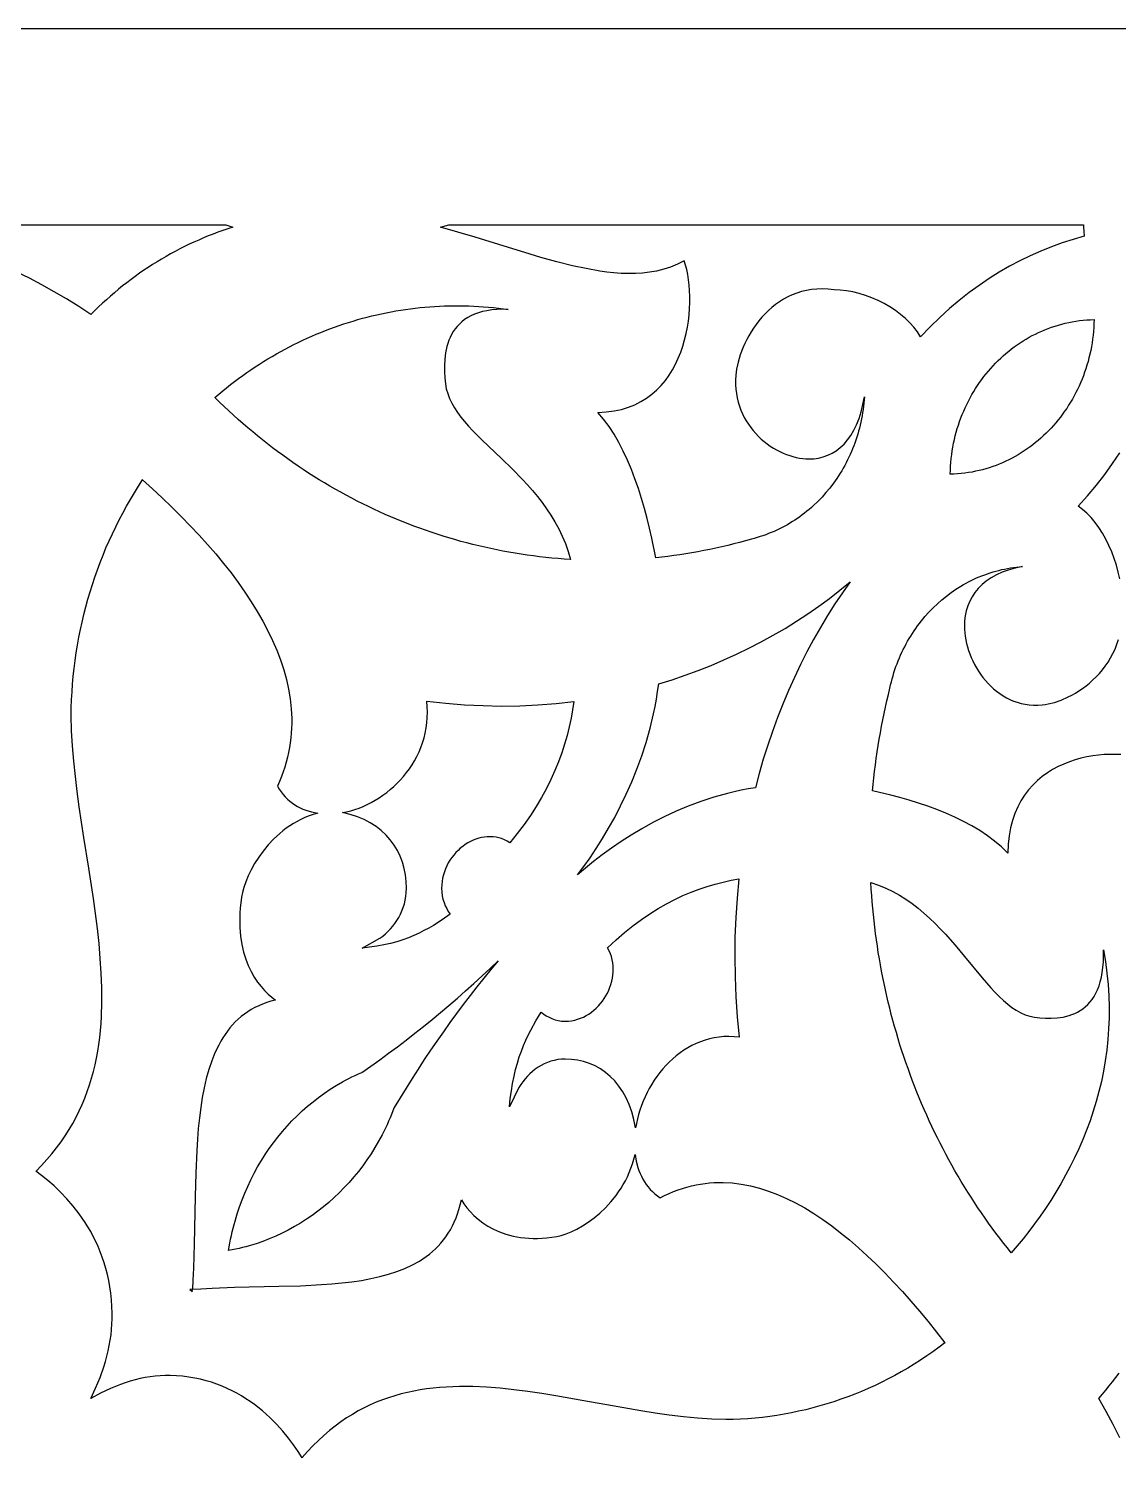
# Model space of a CAD drawing. Extents: x 2655 to 3655, y -2457 to -457.
# Drawn here: x 2861.3 to 3139, y -822.7 to -456.5 of the extents above; entities that cross this region are included whole.
import ezdxf

# ---------------------------------------------------------------- set-up
doc = ezdxf.new("R2010")
doc.units = 0
doc.layers.add('LAYER_1', color=18, linetype='CONTINUOUS')

msp = doc.modelspace()

# ---------------------------------------------------------------- linework, layer by layer
at = {"layer": 'LAYER_1'}
for points in [[(2654.71, -2456.51), (3654.71, -2456.51), (3654.71, -456.51), (2654.71, -456.51)], [(3130.12, -507.09), (3130.19, -508.23), (3130.3, -509.36), (3127.48, -510.19), (3124.7, -511.1), (3121.95, -512.1), (3119.24, -513.19), (3116.55, -514.38), (3113.9, -515.67), (3111.27, -517.06), (3108.67, -518.57), (3106.09, -520.18), (3103.53, -521.92), (3101, -523.77), (3098.48, -525.75), (3095.98, -527.86), (3093.5, -530.1), (3091.04, -532.48), (3088.59, -535), (3088.59, -535), (3087.83, -533.78), (3086.93, -532.6), (3085.91, -531.46), (3084.77, -530.36), (3083.53, -529.32), (3082.2, -528.34), (3080.79, -527.42), (3079.32, -526.57), (3077.79, -525.8), (3076.22, -525.11), (3074.62, -524.52), (3073, -524.01), (3071.38, -523.61), (3069.76, -523.32), (3068.15, -523.14), (3066.58, -523.07), (3066.58, -523.07), (3065.08, -522.91), (3063.62, -522.84), (3062.21, -522.88), (3060.85, -523.01), (3059.54, -523.22), (3058.27, -523.52), (3057.05, -523.9), (3055.88, -524.36), (3054.75, -524.88), (3053.67, -525.46), (3052.64, -526.11), (3051.65, -526.81), (3050.71, -527.56), (3049.82, -528.36), (3048.97, -529.19), (3048.17, -530.06), (3047.42, -530.96), (3046.71, -531.89), (3046.04, -532.83), (3045.42, -533.8), (3044.85, -534.77), (3044.33, -535.75), (3043.85, -536.73), (3043.41, -537.71), (3042.67, -539.64), (3042.12, -541.5), (3041.74, -543.24), (3041.62, -544.06), (3041.55, -544.84), (3041.55, -544.84), (3041.48, -546.05), (3041.48, -547.24), (3041.54, -548.39), (3041.68, -549.52), (3041.87, -550.61), (3042.13, -551.67), (3042.44, -552.7), (3042.8, -553.7), (3043.22, -554.66), (3043.68, -555.59), (3044.19, -556.48), (3044.74, -557.34), (3045.33, -558.17), (3045.96, -558.95), (3046.62, -559.7), (3047.31, -560.42), (3048.02, -561.09), (3048.77, -561.73), (3049.53, -562.32), (3050.32, -562.88), (3051.12, -563.39), (3051.93, -563.86), (3052.76, -564.29), (3053.59, -564.68), (3054.42, -565.03), (3055.26, -565.33), (3056.1, -565.58), (3056.94, -565.79), (3057.76, -565.96), (3058.58, -566.08), (3059.39, -566.15), (3060.18, -566.17), (3061.42, -566.12), (3062.64, -565.94), (3063.82, -565.65), (3064.97, -565.24), (3066.08, -564.71), (3067.14, -564.06), (3068.15, -563.28), (3069.11, -562.37), (3070.01, -561.33), (3070.85, -560.16), (3071.62, -558.86), (3072.31, -557.43), (3072.94, -555.86), (3073.48, -554.14), (3073.93, -552.29), (3074.3, -550.3), (3074.24, -551.12), (3074.16, -551.94), (3074.07, -552.75), (3073.97, -553.56), (3073.85, -554.37), (3073.72, -555.17), (3073.57, -555.96), (3073.4, -556.75), (3073.22, -557.54), (3073.03, -558.31), (3072.82, -559.09), (3072.6, -559.85), (3072.37, -560.61), (3072.12, -561.36), (3071.86, -562.11), (3071.59, -562.85), (3071.3, -563.58), (3071, -564.3), (3070.68, -565.02), (3070.35, -565.73), (3070.02, -566.43), (3069.66, -567.13), (3069.3, -567.81), (3068.92, -568.49), (3068.53, -569.16), (3068.13, -569.82), (3067.3, -571.11), (3066.41, -572.36), (3065.49, -573.58), (3064.51, -574.76), (3063.5, -575.89), (3062.45, -576.98), (3061.35, -578.03), (3060.79, -578.54), (3060.22, -579.03), (3059.63, -579.51), (3059.04, -579.99), (3058.44, -580.44), (3057.83, -580.89), (3057.22, -581.32), (3056.59, -581.75), (3055.95, -582.15), (3055.31, -582.55), (3054.66, -582.93), (3054, -583.3), (3053.33, -583.65), (3052.65, -583.99), (3051.97, -584.32), (3051.28, -584.63), (3050.58, -584.93), (3049.87, -585.21), (3049.16, -585.48), (3048.44, -585.74), (3047.71, -585.97), (3046.98, -586.2), (3046.24, -586.41), (3045.49, -586.6), (3044, -587.02), (3042.49, -587.43), (3040.99, -587.83), (3039.48, -588.2), (3037.97, -588.56), (3036.45, -588.9), (3034.93, -589.22), (3033.41, -589.53), (3031.89, -589.82), (3030.36, -590.09), (3028.83, -590.34), (3027.29, -590.58), (3025.76, -590.8), (3024.22, -591), (3022.68, -591.18), (3021.14, -591.34), (3020.13, -586.38), (3019.55, -583.85), (3018.93, -581.31), (3018.24, -578.76), (3017.5, -576.23), (3016.7, -573.72), (3015.84, -571.25), (3014.91, -568.83), (3013.92, -566.47), (3012.86, -564.18), (3011.72, -561.98), (3010.51, -559.88), (3009.22, -557.9), (3007.85, -556.03), (3006.4, -554.31), (3006.4, -554.31), (3008.51, -554.2), (3010.51, -553.94), (3012.39, -553.54), (3014.16, -553.01), (3015.81, -552.34), (3017.36, -551.56), (3018.81, -550.67), (3020.15, -549.68), (3021.39, -548.58), (3022.53, -547.41), (3023.58, -546.15), (3024.54, -544.82), (3025.4, -543.43), (3026.18, -541.99), (3026.88, -540.5), (3027.5, -538.97), (3028.03, -537.41), (3028.49, -535.82), (3028.88, -534.22), (3029.19, -532.61), (3029.44, -531.01), (3029.62, -529.41), (3029.74, -527.83), (3029.79, -526.28), (3029.79, -524.76), (3029.74, -523.27), (3029.63, -521.84), (3029.48, -520.47), (3029.27, -519.16), (3029.02, -517.92), (3028.73, -516.76), (3028.4, -515.7), (3026.67, -516.55), (3024.92, -517.26), (3023.15, -517.83), (3021.36, -518.28), (3019.56, -518.6), (3017.74, -518.81), (3015.93, -518.92), (3014.11, -518.94), (3012.29, -518.88), (3010.48, -518.74), (3008.68, -518.54), (3006.89, -518.29), (3003.36, -517.66), (2999.94, -516.93), (2999.94, -516.93), (2995.92, -515.93), (2991.86, -514.8), (2987.77, -513.57), (2983.61, -512.27), (2975.1, -509.62), (2970.72, -508.32), (2966.24, -507.09), (2968.37, -506.51), (3130.16, -506.51)], [(2972.26, -527.13), (2973.51, -527.16), (2974.77, -527.21), (2976.02, -527.28), (2977.27, -527.37), (2978.53, -527.47), (2979.78, -527.59), (2981.03, -527.73), (2982.29, -527.88), (2983.54, -528.05), (2982.01, -528.03), (2980.62, -528.08), (2979.33, -528.2), (2978.11, -528.38), (2976.98, -528.62), (2975.92, -528.92), (2974.94, -529.28), (2974.04, -529.68), (2973.2, -530.14), (2972.43, -530.64), (2971.73, -531.18), (2971.08, -531.77), (2970.5, -532.39), (2969.98, -533.04), (2969.51, -533.72), (2969.1, -534.43), (2968.73, -535.17), (2968.42, -535.92), (2968.14, -536.7), (2967.91, -537.49), (2967.57, -539.1), (2967.36, -540.73), (2967.28, -542.36), (2967.29, -543.96), (2967.38, -545.52), (2967.53, -546.99), (2967.53, -546.99), (2967.76, -548.27), (2968.11, -549.52), (2968.58, -550.75), (2969.16, -551.95), (2969.84, -553.14), (2970.61, -554.32), (2971.47, -555.49), (2972.41, -556.65), (2973.43, -557.81), (2974.5, -558.97), (2976.82, -561.31), (2981.9, -566.15), (2984.55, -568.71), (2987.18, -571.4), (2988.48, -572.8), (2989.75, -574.24), (2990.98, -575.73), (2992.18, -577.27), (2993.33, -578.86), (2994.42, -580.51), (2995.45, -582.22), (2996.41, -584), (2997.3, -585.84), (2998.09, -587.75), (2998.8, -589.73), (2999.41, -591.8), (2997.83, -591.69), (2996.25, -591.57), (2994.67, -591.43), (2993.1, -591.27), (2991.53, -591.1), (2989.96, -590.9), (2988.4, -590.69), (2986.84, -590.46), (2985.28, -590.21), (2983.73, -589.94), (2982.18, -589.65), (2980.64, -589.35), (2979.1, -589.03), (2977.56, -588.69), (2976.03, -588.34), (2974.5, -587.96), (2972.98, -587.57), (2971.46, -587.17), (2969.94, -586.74), (2968.43, -586.3), (2966.93, -585.84), (2965.43, -585.36), (2963.94, -584.86), (2962.45, -584.35), (2960.97, -583.82), (2959.49, -583.28), (2958.02, -582.72), (2956.55, -582.14), (2955.09, -581.54), (2953.64, -580.93), (2952.19, -580.3), (2950.75, -579.65), (2949.32, -578.99), (2947.89, -578.31), (2946.47, -577.61), (2945.05, -576.9), (2943.65, -576.17), (2942.25, -575.42), (2940.86, -574.66), (2939.47, -573.88), (2938.09, -573.09), (2936.72, -572.28), (2935.36, -571.45), (2934.01, -570.61), (2932.66, -569.75), (2931.32, -568.88), (2929.99, -567.99), (2928.67, -567.09), (2927.36, -566.17), (2926.06, -565.23), (2924.76, -564.28), (2923.48, -563.31), (2922.2, -562.33), (2920.93, -561.33), (2919.67, -560.31), (2918.42, -559.29), (2917.18, -558.24), (2915.95, -557.18), (2914.73, -556.11), (2913.52, -555.02), (2912.32, -553.91), (2911.13, -552.79), (2909.95, -551.66), (2908.78, -550.51), (2909.77, -549.66), (2910.77, -548.83), (2911.78, -548.02), (2912.79, -547.22), (2913.81, -546.43), (2914.84, -545.66), (2915.88, -544.9), (2916.93, -544.16), (2917.98, -543.43), (2919.04, -542.72), (2920.11, -542.03), (2921.19, -541.35), (2922.27, -540.68), (2923.36, -540.03), (2924.46, -539.4), (2925.56, -538.78), (2926.68, -538.17), (2927.79, -537.59), (2928.91, -537.01), (2930.04, -536.46), (2931.18, -535.92), (2932.32, -535.39), (2933.47, -534.88), (2934.62, -534.39), (2935.77, -533.91), (2936.94, -533.44), (2938.1, -533), (2939.28, -532.57), (2940.45, -532.15), (2941.64, -531.75), (2942.82, -531.37), (2944.01, -531.01), (2945.21, -530.66), (2946.41, -530.32), (2947.61, -530), (2948.82, -529.7), (2950.03, -529.42), (2951.24, -529.15), (2952.46, -528.9), (2953.68, -528.66), (2954.9, -528.44), (2956.13, -528.24), (2957.36, -528.05), (2958.59, -527.88), (2959.82, -527.73), (2961.06, -527.59), (2962.3, -527.47), (2963.54, -527.37), (2964.78, -527.29), (2966.02, -527.22), (2967.27, -527.17), (2968.51, -527.13), (2969.76, -527.11), (2971.01, -527.11)], [(3132.78, -531.66), (3132.73, -532.66), (3132.66, -533.66), (3132.56, -534.64), (3132.44, -535.63), (3132.3, -536.6), (3132.14, -537.57), (3131.96, -538.52), (3131.75, -539.47), (3131.53, -540.41), (3131.28, -541.35), (3131.02, -542.27), (3130.73, -543.18), (3130.42, -544.08), (3130.1, -544.98), (3129.76, -545.86), (3129.39, -546.73), (3129.01, -547.59), (3128.61, -548.44), (3128.2, -549.27), (3127.76, -550.1), (3127.31, -550.91), (3126.84, -551.71), (3126.35, -552.5), (3125.85, -553.27), (3125.33, -554.03), (3124.8, -554.78), (3124.25, -555.51), (3123.68, -556.23), (3123.1, -556.93), (3122.5, -557.62), (3121.89, -558.3), (3121.26, -558.95), (3120.62, -559.6), (3119.97, -560.22), (3119.3, -560.83), (3118.62, -561.43), (3117.93, -562), (3117.22, -562.56), (3116.5, -563.1), (3115.77, -563.62), (3115.02, -564.13), (3114.27, -564.62), (3113.5, -565.08), (3112.72, -565.53), (3111.93, -565.96), (3111.14, -566.37), (3110.33, -566.76), (3109.51, -567.13), (3108.68, -567.48), (3107.84, -567.81), (3106.99, -568.12), (3106.13, -568.4), (3105.26, -568.67), (3104.39, -568.91), (3103.51, -569.13), (3102.62, -569.32), (3101.72, -569.5), (3100.81, -569.65), (3099.9, -569.78), (3098.98, -569.88), (3098.06, -569.96), (3097.12, -570.02), (3096.19, -570.05), (3096.21, -569.04), (3096.27, -568.04), (3096.34, -567.04), (3096.44, -566.05), (3096.56, -565.07), (3096.7, -564.1), (3096.86, -563.13), (3097.04, -562.17), (3097.25, -561.22), (3097.47, -560.28), (3097.72, -559.35), (3097.98, -558.43), (3098.27, -557.52), (3098.57, -556.61), (3098.9, -555.72), (3099.24, -554.84), (3099.6, -553.97), (3099.99, -553.11), (3100.38, -552.26), (3100.8, -551.42), (3101.24, -550.6), (3101.69, -549.78), (3102.16, -548.98), (3102.64, -548.2), (3103.15, -547.42), (3103.67, -546.66), (3104.2, -545.92), (3104.75, -545.18), (3105.32, -544.47), (3105.9, -543.76), (3106.5, -543.07), (3107.11, -542.4), (3107.74, -541.74), (3108.38, -541.1), (3109.03, -540.47), (3109.7, -539.86), (3110.38, -539.27), (3111.07, -538.7), (3111.78, -538.14), (3112.5, -537.6), (3113.23, -537.07), (3113.98, -536.57), (3114.73, -536.08), (3115.5, -535.61), (3116.28, -535.16), (3117.06, -534.74), (3117.86, -534.33), (3118.67, -533.94), (3119.49, -533.57), (3120.32, -533.22), (3121.16, -532.89), (3122.01, -532.58), (3122.87, -532.3), (3123.73, -532.03), (3124.61, -531.79), (3125.49, -531.57), (3126.38, -531.37), (3127.28, -531.2), (3128.19, -531.05), (3129.1, -530.92), (3130.02, -530.81), (3130.94, -530.73), (3131.87, -530.68), (3132.81, -530.65)], [(2890.36, -571.52), (2892.88, -573.79), (2895.38, -576.12), (2897.82, -578.46), (2900.2, -580.82), (2902.51, -583.19), (2904.75, -585.58), (2906.91, -587.97), (2908.99, -590.38), (2910.99, -592.8), (2912.9, -595.23), (2914.72, -597.66), (2916.45, -600.11), (2918.07, -602.56), (2919.59, -605.02), (2921.01, -607.49), (2922.31, -609.96), (2923.5, -612.43), (2924.57, -614.91), (2925.51, -617.4), (2926.33, -619.88), (2927.01, -622.37), (2927.56, -624.86), (2927.97, -627.34), (2928.24, -629.83), (2928.36, -632.31), (2928.36, -633.56), (2928.32, -634.8), (2928.25, -636.04), (2928.14, -637.28), (2927.98, -638.52), (2927.79, -639.75), (2927.55, -640.99), (2927.28, -642.22), (2926.96, -643.46), (2926.6, -644.69), (2926.2, -645.92), (2925.75, -647.15), (2925.26, -648.38), (2924.72, -649.6), (2924.72, -649.61), (2925.18, -650.34), (2925.67, -651.03), (2926.19, -651.69), (2926.73, -652.29), (2927.3, -652.86), (2927.9, -653.38), (2928.52, -653.87), (2929.16, -654.31), (2929.83, -654.72), (2930.51, -655.08), (2931.22, -655.41), (2931.94, -655.69), (2933.43, -656.15), (2934.98, -656.46), (2933.87, -656.79), (2932.78, -657.16), (2931.73, -657.59), (2930.71, -658.05), (2929.73, -658.56), (2928.78, -659.11), (2927.86, -659.7), (2926.97, -660.31), (2926.12, -660.96), (2925.3, -661.64), (2923.76, -663.06), (2922.36, -664.56), (2921.08, -666.11), (2919.94, -667.7), (2918.92, -669.3), (2918.04, -670.89), (2917.29, -672.44), (2916.67, -673.94), (2916.18, -675.36), (2915.81, -676.69), (2915.58, -677.89), (2915.58, -677.89), (2915.4, -679.27), (2915.26, -680.62), (2915.17, -681.92), (2915.12, -683.18), (2915.11, -684.4), (2915.14, -685.58), (2915.21, -686.72), (2915.32, -687.82), (2915.64, -689.92), (2916.08, -691.86), (2916.63, -693.66), (2917.28, -695.32), (2918.01, -696.84), (2918.81, -698.23), (2919.66, -699.5), (2920.55, -700.64), (2921.46, -701.67), (2922.39, -702.58), (2923.31, -703.38), (2924.21, -704.08), (2923.08, -704.38), (2921.99, -704.72), (2920.94, -705.11), (2919.94, -705.54), (2918.97, -706.02), (2918.05, -706.53), (2917.16, -707.08), (2916.31, -707.67), (2915.5, -708.3), (2914.73, -708.97), (2913.99, -709.67), (2913.29, -710.41), (2912.62, -711.18), (2911.98, -711.99), (2911.38, -712.83), (2910.8, -713.7), (2910.26, -714.61), (2909.75, -715.55), (2908.8, -717.51), (2907.97, -719.59), (2907.23, -721.77), (2906.59, -724.06), (2906.04, -726.45), (2905.56, -728.92), (2905.16, -731.48), (2904.83, -734.11), (2904.55, -736.81), (2904.33, -739.58), (2904.15, -742.4), (2903.9, -748.2), (2903.75, -754.15), (2903.51, -766.3), (2903.32, -772.41), (2903.18, -775.45), (2903.04, -777.82), (2902.43, -777.86), (2902.72, -778.16), (2903.01, -778.47), (2903.04, -777.82), (2905.24, -777.67), (2908.07, -777.52), (2913.74, -777.31), (2925.05, -777.06), (2930.58, -776.9), (2935.97, -776.63), (2938.59, -776.43), (2941.16, -776.19), (2943.68, -775.9), (2946.12, -775.54), (2948.5, -775.1), (2950.8, -774.59), (2953.01, -774), (2955.14, -773.31), (2957.17, -772.52), (2959.1, -771.62), (2960.93, -770.61), (2961.8, -770.05), (2962.64, -769.47), (2963.46, -768.85), (2964.24, -768.2), (2964.99, -767.52), (2965.71, -766.8), (2966.39, -766.04), (2967.05, -765.25), (2967.67, -764.41), (2968.25, -763.54), (2968.8, -762.63), (2969.31, -761.68), (2969.79, -760.68), (2970.23, -759.64), (2970.63, -758.56), (2970.99, -757.44), (2971.31, -756.27), (2971.59, -755.05), (2972.24, -756.02), (2972.98, -757.01), (2973.83, -758), (2974.79, -758.99), (2975.85, -759.94), (2977.03, -760.86), (2978.32, -761.72), (2979.74, -762.5), (2981.28, -763.2), (2982.95, -763.79), (2984.76, -764.27), (2986.7, -764.61), (2987.73, -764.72), (2988.79, -764.8), (2989.89, -764.84), (2991.02, -764.83), (2992.19, -764.78), (2993.4, -764.68), (2994.65, -764.53), (2995.94, -764.33), (2995.94, -764.33), (2997.06, -764.08), (2998.28, -763.69), (2999.61, -763.16), (3001, -762.49), (3002.45, -761.68), (3003.92, -760.73), (3005.41, -759.64), (3006.88, -758.41), (3008.33, -757.04), (3009.72, -755.53), (3011.05, -753.87), (3011.67, -752.99), (3012.28, -752.07), (3012.85, -751.12), (3013.39, -750.13), (3013.9, -749.11), (3014.38, -748.05), (3014.81, -746.96), (3015.2, -745.83), (3015.56, -744.66), (3015.86, -743.46), (3016.15, -745.12), (3016.57, -746.73), (3016.84, -747.51), (3017.14, -748.27), (3017.48, -749), (3017.85, -749.72), (3018.27, -750.41), (3018.72, -751.08), (3019.2, -751.72), (3019.73, -752.34), (3020.3, -752.92), (3020.9, -753.48), (3021.55, -754), (3022.23, -754.49), (3022.23, -754.49), (3023.37, -753.92), (3024.51, -753.39), (3025.65, -752.91), (3026.8, -752.48), (3027.94, -752.09), (3029.09, -751.75), (3030.24, -751.45), (3031.39, -751.2), (3032.54, -750.99), (3033.69, -750.82), (3034.84, -750.7), (3035.99, -750.62), (3037.15, -750.58), (3038.3, -750.59), (3040.61, -750.71), (3042.92, -751), (3045.24, -751.44), (3047.55, -752.03), (3049.86, -752.77), (3052.17, -753.65), (3054.48, -754.66), (3056.78, -755.81), (3059.08, -757.09), (3061.38, -758.49), (3063.67, -760.01), (3065.96, -761.65), (3068.24, -763.4), (3070.51, -765.25), (3072.78, -767.21), (3075.04, -769.27), (3077.28, -771.42), (3079.52, -773.66), (3081.75, -775.98), (3083.97, -778.39), (3086.17, -780.88), (3088.36, -783.43), (3090.54, -786.06), (3092.7, -788.75), (3094.82, -791.46), (3093.31, -792.59), (3091.76, -793.72), (3090.18, -794.81), (3088.59, -795.87), (3086.98, -796.89), (3085.35, -797.88), (3083.71, -798.83), (3082.05, -799.75), (3080.38, -800.64), (3078.7, -801.49), (3077, -802.31), (3075.28, -803.09), (3073.56, -803.83), (3071.82, -804.54), (3070.07, -805.22), (3068.31, -805.85), (3066.54, -806.46), (3064.75, -807.02), (3062.96, -807.55), (3061.16, -808.04), (3059.35, -808.5), (3057.53, -808.92), (3055.7, -809.3), (3053.86, -809.65), (3052.02, -809.95), (3050.17, -810.22), (3048.32, -810.46), (3046.45, -810.65), (3044.59, -810.81), (3042.72, -810.92), (3040.84, -811), (3038.96, -811.04), (3035.39, -810.91), (3031.8, -810.67), (3028.19, -810.32), (3024.58, -809.88), (3020.96, -809.37), (3017.33, -808.8), (3010.07, -807.54), (3002.83, -806.22), (2995.64, -804.95), (2992.06, -804.38), (2988.5, -803.86), (2984.97, -803.41), (2981.46, -803.04), (2977.97, -802.78), (2974.52, -802.63), (2971.1, -802.61), (2967.72, -802.73), (2966.05, -802.85), (2964.38, -803.01), (2962.73, -803.21), (2961.08, -803.46), (2959.45, -803.76), (2957.83, -804.1), (2956.22, -804.5), (2954.62, -804.95), (2953.04, -805.45), (2951.47, -806), (2949.91, -806.62), (2948.37, -807.29), (2946.84, -808.03), (2945.32, -808.82), (2943.82, -809.69), (2942.34, -810.62), (2940.87, -811.61), (2939.42, -812.68), (2937.98, -813.82), (2936.56, -815.04), (2935.16, -816.33), (2933.78, -817.69), (2932.41, -819.14), (2931.06, -820.67), (2931.04, -820.76), (2930.03, -819.16), (2928.85, -817.46), (2927.54, -815.72), (2926.09, -813.96), (2924.5, -812.2), (2922.77, -810.48), (2920.89, -808.8), (2918.87, -807.2), (2917.81, -806.44), (2916.71, -805.7), (2915.57, -804.99), (2914.39, -804.31), (2913.18, -803.67), (2911.93, -803.07), (2910.65, -802.51), (2909.32, -801.99), (2907.96, -801.53), (2906.56, -801.11), (2905.12, -800.74), (2903.64, -800.43), (2902.13, -800.18), (2900.57, -799.99), (2898.98, -799.86), (2897.35, -799.81), (2897.35, -799.81), (2896.08, -799.8), (2894.81, -799.85), (2893.54, -799.96), (2892.28, -800.12), (2891.01, -800.33), (2889.74, -800.59), (2888.48, -800.9), (2887.21, -801.25), (2885.95, -801.66), (2884.69, -802.1), (2882.17, -803.13), (2879.65, -804.33), (2877.15, -805.67), (2878.4, -802.98), (2879.51, -800.27), (2880.47, -797.56), (2880.88, -796.21), (2881.26, -794.85), (2881.59, -793.49), (2881.88, -792.13), (2882.12, -790.76), (2882.31, -789.4), (2882.46, -788.04), (2882.56, -786.67), (2882.61, -785.31), (2882.6, -783.94), (2882.6, -783.94), (2882.55, -782.19), (2882.43, -780.47), (2882.25, -778.8), (2882.02, -777.17), (2881.73, -775.58), (2881.39, -774.04), (2881, -772.53), (2880.57, -771.06), (2880.09, -769.64), (2879.57, -768.25), (2879.01, -766.91), (2878.41, -765.61), (2877.78, -764.34), (2877.13, -763.12), (2876.44, -761.93), (2875.73, -760.79), (2874.24, -758.61), (2872.68, -756.6), (2871.08, -754.73), (2869.45, -753.02), (2867.81, -751.46), (2866.19, -750.05), (2864.61, -748.79), (2863.12, -747.7), (2863.21, -747.67), (2864.63, -746.22), (2865.97, -744.75), (2867.24, -743.26), (2868.44, -741.76), (2869.57, -740.23), (2870.63, -738.69), (2871.62, -737.12), (2872.55, -735.54), (2873.42, -733.95), (2874.22, -732.34), (2874.96, -730.71), (2875.64, -729.06), (2876.27, -727.4), (2876.84, -725.73), (2877.36, -724.04), (2877.82, -722.33), (2878.24, -720.62), (2878.61, -718.88), (2878.93, -717.14), (2879.2, -715.38), (2879.43, -713.61), (2879.62, -711.83), (2879.77, -710.04), (2879.88, -708.24), (2880, -704.6), (2879.98, -700.92), (2879.84, -697.21), (2879.59, -693.46), (2879.26, -689.69), (2878.84, -685.88), (2878.35, -682.06), (2877.82, -678.21), (2876.64, -670.47), (2875.41, -662.68), (2874.24, -654.88), (2873.71, -650.97), (2873.23, -647.08), (2872.83, -643.19), (2872.5, -639.31), (2872.27, -635.45), (2872.15, -631.6), (2872.19, -629.58), (2872.27, -627.56), (2872.38, -625.55), (2872.52, -623.54), (2872.7, -621.54), (2872.92, -619.55), (2873.17, -617.56), (2873.45, -615.58), (2873.77, -613.6), (2874.13, -611.63), (2874.52, -609.68), (2874.94, -607.73), (2875.4, -605.79), (2875.89, -603.86), (2876.42, -601.94), (2876.98, -600.04), (2877.57, -598.14), (2878.2, -596.26), (2878.86, -594.39), (2879.55, -592.53), (2880.28, -590.69), (2881.03, -588.86), (2881.83, -587.05), (2882.65, -585.25), (2883.51, -583.47), (2884.39, -581.7), (2885.31, -579.95), (2886.26, -578.22), (2887.25, -576.51), (2888.26, -574.81), (2889.31, -573.14), (2890.36, -571.52), (2890.33, -571.48), (2890.39, -571.48)], [(3068.68, -600.28), (3066.76, -603.13), (3064.89, -606.07), (3063.08, -609.09), (3061.33, -612.18), (3059.64, -615.34), (3058.02, -618.58), (3056.45, -621.87), (3054.96, -625.23), (3053.53, -628.64), (3052.17, -632.1), (3050.89, -635.6), (3049.68, -639.14), (3048.54, -642.72), (3047.49, -646.34), (3046.52, -649.97), (3046.52, -649.97), (3044.71, -650.27), (3042.91, -650.61), (3041.14, -650.99), (3039.39, -651.41), (3035.97, -652.36), (3032.65, -653.44), (3029.42, -654.65), (3026.3, -655.96), (3023.28, -657.37), (3020.37, -658.86), (3017.56, -660.42), (3014.87, -662.04), (3012.3, -663.7), (3009.84, -665.39), (3007.5, -667.1), (3005.29, -668.81), (3003.2, -670.51), (3001.23, -672.19), (3002.79, -670.08), (3004.38, -667.83), (3005.97, -665.45), (3007.55, -662.93), (3009.13, -660.29), (3010.67, -657.52), (3012.17, -654.62), (3013.62, -651.61), (3015.01, -648.48), (3016.32, -645.23), (3017.54, -641.87), (3018.66, -638.4), (3019.67, -634.82), (3020.55, -631.14), (3020.94, -629.26), (3021.29, -627.36), (3021.61, -625.43), (3021.89, -623.47), (3021.89, -623.48), (3025.27, -622.43), (3028.63, -621.3), (3031.96, -620.08), (3035.25, -618.78), (3038.51, -617.4), (3041.72, -615.94), (3044.89, -614.4), (3048.01, -612.79), (3051.07, -611.11), (3054.08, -609.36), (3057.02, -607.54), (3059.9, -605.66), (3062.7, -603.71), (3065.43, -601.71), (3068.08, -599.64), (3070.65, -597.52)], [(2967.6, -628.43), (2972.37, -628.82), (2977.11, -629.05), (2981.81, -629.14), (2986.48, -629.08), (2991.12, -628.87), (2995.71, -628.52), (3000.28, -627.99), (2999.95, -630.12), (2999.55, -632.28), (2999.08, -634.47), (2998.52, -636.67), (2997.89, -638.88), (2997.17, -641.11), (2996.35, -643.35), (2995.43, -645.61), (2994.41, -647.87), (2993.28, -650.15), (2992.04, -652.44), (2990.68, -654.73), (2989.19, -657.03), (2987.58, -659.35), (2985.83, -661.67), (2983.94, -663.99), (2983.26, -663.58), (2982.57, -663.23), (2981.86, -662.95), (2981.14, -662.74), (2980.42, -662.58), (2979.69, -662.49), (2978.95, -662.45), (2978.21, -662.47), (2977.48, -662.55), (2976.75, -662.67), (2976.02, -662.85), (2975.3, -663.08), (2974.6, -663.36), (2973.91, -663.68), (2973.23, -664.05), (2972.57, -664.47), (2971.94, -664.92), (2971.32, -665.41), (2970.74, -665.95), (2970.18, -666.51), (2969.65, -667.12), (2969.15, -667.76), (2968.69, -668.42), (2968.27, -669.12), (2967.89, -669.85), (2967.55, -670.61), (2967.26, -671.39), (2967.02, -672.19), (2966.82, -673.02), (2966.68, -673.86), (2966.59, -674.73), (2966.56, -675.61), (2966.56, -675.61), (2966.6, -676.59), (2966.72, -677.52), (2966.91, -678.41), (2967.17, -679.24), (2967.49, -680.04), (2967.86, -680.79), (2968.27, -681.51), (2968.73, -682.19), (2966.66, -683.65), (2964.45, -685.07), (2963.28, -685.75), (2962.07, -686.4), (2960.8, -687.03), (2959.48, -687.63), (2958.09, -688.2), (2956.64, -688.72), (2955.11, -689.21), (2953.51, -689.65), (2951.84, -690.04), (2950.07, -690.37), (2948.22, -690.65), (2946.28, -690.87), (2950.84, -688.34), (2951.55, -687.79), (2952.23, -687.21), (2952.89, -686.6), (2953.51, -685.95), (2954.11, -685.27), (2954.66, -684.56), (2955.18, -683.81), (2955.65, -683.04), (2956.08, -682.22), (2956.46, -681.38), (2956.8, -680.5), (2957.07, -679.59), (2957.29, -678.64), (2957.46, -677.67), (2957.55, -676.66), (2957.59, -675.61), (2957.59, -675.61), (2957.52, -673.89), (2957.33, -672.2), (2957.01, -670.56), (2956.56, -668.97), (2955.98, -667.44), (2955.28, -665.97), (2954.45, -664.58), (2953.49, -663.26), (2952.4, -662.03), (2951.19, -660.89), (2949.85, -659.84), (2948.39, -658.9), (2946.8, -658.07), (2945.09, -657.36), (2943.25, -656.77), (2941.28, -656.31), (2942.34, -656.1), (2943.41, -655.83), (2944.47, -655.51), (2945.52, -655.14), (2946.57, -654.72), (2947.61, -654.25), (2948.64, -653.73), (2949.65, -653.17), (2950.64, -652.56), (2951.62, -651.9), (2952.57, -651.2), (2953.49, -650.46), (2954.39, -649.68), (2955.26, -648.85), (2956.09, -647.99), (2956.89, -647.08), (2957.65, -646.13), (2958.38, -645.15), (2959.05, -644.13), (2959.69, -643.08), (2960.27, -641.98), (2960.8, -640.86), (2961.28, -639.7), (2961.71, -638.51), (2962.08, -637.28), (2962.38, -636.03), (2962.62, -634.74), (2962.8, -633.43), (2962.9, -632.09), (2962.94, -630.72), (2962.9, -629.32), (2962.79, -627.9)], [(3041.84, -678.13), (3041.5, -683.08), (3041.31, -688.06), (3041.26, -693.08), (3041.34, -698.14), (3041.56, -703.24), (3041.91, -708.37), (3042.41, -713.55), (3041.08, -713.43), (3039.79, -713.38), (3038.51, -713.42), (3037.27, -713.54), (3036.05, -713.73), (3034.85, -713.99), (3033.69, -714.31), (3032.55, -714.71), (3031.44, -715.17), (3030.36, -715.68), (3029.32, -716.26), (3028.3, -716.88), (3027.32, -717.56), (3026.37, -718.29), (3025.46, -719.07), (3024.58, -719.89), (3023.74, -720.75), (3022.93, -721.65), (3022.16, -722.58), (3021.43, -723.55), (3020.74, -724.54), (3020.09, -725.57), (3019.48, -726.61), (3018.92, -727.68), (3018.39, -728.77), (3017.91, -729.87), (3017.48, -730.99), (3017.09, -732.12), (3016.74, -733.26), (3016.45, -734.4), (3016.2, -735.54), (3015.99, -736.68), (3015.57, -734.57), (3015.02, -732.59), (3014.36, -730.75), (3013.59, -729.04), (3012.71, -727.46), (3011.74, -726.02), (3010.68, -724.72), (3009.54, -723.55), (3008.31, -722.52), (3007.02, -721.63), (3005.65, -720.87), (3004.23, -720.25), (3002.75, -719.76), (3001.23, -719.42), (2999.66, -719.21), (2998.05, -719.14), (2998.05, -719.14), (2997.08, -719.18), (2996.14, -719.28), (2995.24, -719.46), (2994.36, -719.7), (2993.51, -719.99), (2992.69, -720.35), (2991.91, -720.76), (2991.15, -721.22), (2990.43, -721.73), (2989.74, -722.29), (2989.07, -722.89), (2988.44, -723.52), (2987.84, -724.2), (2987.27, -724.9), (2986.73, -725.64), (2986.22, -726.4), (2983.87, -731.31), (2984.07, -729.22), (2984.33, -727.23), (2984.64, -725.33), (2985.01, -723.52), (2985.41, -721.81), (2985.86, -720.17), (2986.35, -718.6), (2986.88, -717.11), (2987.44, -715.69), (2988.02, -714.32), (2988.63, -713.01), (2989.26, -711.76), (2990.58, -709.38), (2991.94, -707.16), (2992.57, -707.65), (2993.24, -708.1), (2993.94, -708.49), (2994.68, -708.83), (2995.46, -709.11), (2996.28, -709.31), (2997.14, -709.44), (2998.05, -709.49), (2998.05, -709.49), (2998.87, -709.46), (2999.68, -709.36), (3000.47, -709.21), (3001.23, -709), (3001.98, -708.74), (3002.71, -708.42), (3003.41, -708.06), (3004.08, -707.65), (3004.73, -707.19), (3005.36, -706.7), (3005.95, -706.17), (3006.51, -705.6), (3007.04, -705), (3007.53, -704.37), (3007.99, -703.71), (3008.42, -703.02), (3008.8, -702.32), (3009.14, -701.59), (3009.44, -700.84), (3009.7, -700.09), (3009.91, -699.31), (3010.08, -698.53), (3010.2, -697.75), (3010.27, -696.96), (3010.29, -696.16), (3010.25, -695.37), (3010.16, -694.58), (3010.02, -693.8), (3009.82, -693.03), (3009.56, -692.27), (3009.24, -691.52), (3008.86, -690.79), (3011.02, -688.77), (3013.17, -686.88), (3015.32, -685.14), (3017.47, -683.55), (3019.6, -682.08), (3021.72, -680.74), (3023.84, -679.53), (3025.95, -678.43), (3028.04, -677.45), (3030.12, -676.57), (3032.2, -675.79), (3034.25, -675.11), (3036.3, -674.51), (3038.33, -674), (3040.35, -673.57), (3042.33, -673.22)], [(3077.89, -674.81), (3079.73, -675.57), (3081.51, -676.43), (3083.22, -677.38), (3084.87, -678.41), (3086.46, -679.52), (3087.99, -680.7), (3089.47, -681.93), (3090.9, -683.22), (3092.29, -684.55), (3093.63, -685.91), (3094.93, -687.31), (3097.43, -690.14), (3099.81, -692.98), (3104.31, -698.45), (3106.48, -700.94), (3107.56, -702.1), (3108.64, -703.19), (3109.72, -704.2), (3110.81, -705.13), (3111.9, -705.96), (3113.01, -706.69), (3114.13, -707.32), (3115.27, -707.82), (3116.43, -708.2), (3117.62, -708.44), (3117.62, -708.44), (3118.99, -708.6), (3120.44, -708.7), (3121.93, -708.72), (3123.44, -708.62), (3124.96, -708.41), (3126.46, -708.04), (3127.19, -707.79), (3127.91, -707.49), (3128.61, -707.15), (3129.29, -706.76), (3129.96, -706.31), (3130.59, -705.81), (3131.2, -705.25), (3131.77, -704.62), (3132.32, -703.93), (3132.82, -703.18), (3133.29, -702.35), (3133.71, -701.45), (3134.09, -700.47), (3134.42, -699.42), (3134.7, -698.28), (3134.92, -697.06), (3135.09, -695.76), (3135.2, -694.36), (3135.24, -692.87), (3135.22, -691.29), (3135.22, -691.29), (3135.73, -694.26), (3136.12, -697.2), (3136.4, -700.11), (3136.59, -702.99), (3136.67, -705.83), (3136.65, -708.65), (3136.54, -711.43), (3136.34, -714.17), (3136.05, -716.88), (3135.68, -719.56), (3135.22, -722.2), (3134.68, -724.81), (3134.07, -727.38), (3133.38, -729.91), (3132.62, -732.4), (3131.79, -734.86), (3130.9, -737.28), (3129.95, -739.65), (3128.94, -741.99), (3127.87, -744.29), (3126.74, -746.55), (3125.57, -748.76), (3124.35, -750.93), (3123.09, -753.07), (3121.78, -755.15), (3120.44, -757.2), (3119.06, -759.2), (3117.65, -761.15), (3116.21, -763.06), (3114.74, -764.92), (3113.25, -766.74), (3111.73, -768.51), (3110.74, -767.27), (3109.76, -766.03), (3108.79, -764.77), (3107.83, -763.5), (3106.89, -762.23), (3105.96, -760.94), (3105.04, -759.65), (3104.13, -758.34), (3103.24, -757.03), (3102.37, -755.71), (3101.5, -754.37), (3100.65, -753.03), (3099.81, -751.68), (3098.99, -750.33), (3098.18, -748.96), (3097.38, -747.59), (3096.6, -746.2), (3095.83, -744.81), (3095.07, -743.41), (3094.33, -742.01), (3093.6, -740.59), (3092.89, -739.17), (3092.19, -737.74), (3091.5, -736.3), (3090.83, -734.86), (3090.17, -733.41), (3089.52, -731.95), (3088.89, -730.48), (3088.28, -729.01), (3087.67, -727.53), (3087.08, -726.04), (3086.51, -724.55), (3085.95, -723.06), (3085.41, -721.55), (3084.88, -720.04), (3084.36, -718.52), (3083.86, -717), (3083.37, -715.47), (3082.9, -713.94), (3082.44, -712.4), (3082, -710.86), (3081.57, -709.31), (3081.16, -707.75), (3080.76, -706.2), (3080.37, -704.63), (3080, -703.06), (3079.65, -701.49), (3079.31, -699.91), (3078.99, -698.33), (3078.68, -696.74), (3078.39, -695.15), (3078.11, -693.56), (3077.84, -691.96), (3077.6, -690.36), (3077.36, -688.75), (3077.15, -687.14), (3076.94, -685.53), (3076.76, -683.91), (3076.59, -682.29), (3076.43, -680.67), (3076.29, -679.05), (3076.17, -677.42), (3076.06, -675.79), (3075.97, -674.16)], [(2979.14, -696.26), (2977.35, -698.48), (2975.57, -700.71), (2973.82, -702.97), (2972.09, -705.25), (2970.37, -707.54), (2968.69, -709.85), (2967.02, -712.18), (2965.37, -714.53), (2963.75, -716.89), (2962.15, -719.28), (2960.57, -721.68), (2959.02, -724.1), (2957.49, -726.53), (2955.98, -728.98), (2954.49, -731.45), (2954.15, -732.35), (2953.79, -733.24), (2953.42, -734.13), (2953.04, -735), (2952.65, -735.87), (2952.24, -736.72), (2951.4, -738.41), (2950.5, -740.07), (2949.56, -741.68), (2948.58, -743.26), (2947.54, -744.8), (2946.47, -746.31), (2945.36, -747.77), (2944.2, -749.19), (2943, -750.57), (2941.77, -751.9), (2940.49, -753.2), (2939.18, -754.44), (2937.83, -755.65), (2936.45, -756.8), (2935.04, -757.91), (2933.59, -758.97), (2932.11, -759.98), (2930.6, -760.94), (2929.06, -761.85), (2927.49, -762.71), (2925.9, -763.51), (2924.28, -764.27), (2922.63, -764.96), (2920.96, -765.6), (2919.27, -766.19), (2917.55, -766.71), (2916.69, -766.95), (2915.82, -767.18), (2914.94, -767.39), (2914.06, -767.59), (2913.18, -767.77), (2912.29, -767.94), (2912.44, -766.98), (2912.61, -766.03), (2912.79, -765.08), (2912.99, -764.14), (2913.2, -763.2), (2913.42, -762.27), (2913.66, -761.34), (2913.91, -760.43), (2914.46, -758.6), (2915.05, -756.81), (2915.7, -755.04), (2916.4, -753.29), (2917.15, -751.58), (2917.94, -749.89), (2918.79, -748.24), (2919.68, -746.61), (2920.62, -745.02), (2921.61, -743.46), (2922.64, -741.94), (2923.71, -740.45), (2924.83, -739.01), (2925.99, -737.6), (2927.19, -736.23), (2928.43, -734.9), (2929.72, -733.61), (2931.04, -732.36), (2932.4, -731.16), (2933.79, -730.01), (2935.22, -728.9), (2936.69, -727.84), (2938.2, -726.83), (2939.73, -725.87), (2941.3, -724.95), (2942.1, -724.52), (2942.9, -724.1), (2943.72, -723.69), (2944.54, -723.29), (2945.37, -722.91), (2946.2, -722.54), (2948.5, -720.94), (2950.78, -719.32), (2953.04, -717.67), (2955.29, -715.99), (2957.52, -714.3), (2959.74, -712.57), (2961.94, -710.83), (2964.12, -709.06), (2966.28, -707.27), (2968.43, -705.45), (2970.57, -703.61), (2972.68, -701.75), (2974.78, -699.86), (2976.86, -697.95), (2978.92, -696.02), (2980.96, -694.06)], [(3094.85, -791.5), (3094.82, -791.46), (3094.85, -791.43)]]:
    msp.add_lwpolyline(points, close=True, dxfattribs=at)
for points in [[(2827.8, -506.51), (2911.56, -506.51), (2912.08, -506.68), (2913.34, -507.09), (2912.08, -507.5), (2910.82, -507.93), (2909.57, -508.38), (2908.33, -508.84), (2907.1, -509.33), (2905.87, -509.83), (2904.65, -510.36), (2903.44, -510.9), (2902.23, -511.46), (2901.04, -512.04), (2899.85, -512.64), (2898.67, -513.26), (2897.51, -513.89), (2896.35, -514.55), (2895.19, -515.22), (2894.05, -515.91), (2892.92, -516.62), (2891.8, -517.35), (2890.69, -518.09), (2889.58, -518.85), (2888.49, -519.63), (2887.41, -520.43), (2886.34, -521.24), (2885.28, -522.07), (2884.23, -522.92), (2883.19, -523.79), (2882.16, -524.67), (2881.15, -525.57), (2880.15, -526.48), (2879.16, -527.41), (2878.18, -528.36), (2877.21, -529.33), (2874.1, -527.31), (2870.98, -525.39), (2867.84, -523.55), (2864.69, -521.79), (2861.51, -520.12), (2858.32, -518.54)], [(3139.35, -596.74), (3138.98, -594.99), (3138.51, -593.25), (3137.96, -591.53), (3137.32, -589.84), (3136.6, -588.19), (3135.82, -586.61), (3134.96, -585.09), (3134.05, -583.66), (3133.08, -582.33), (3132.06, -581.11), (3131, -580.01), (3129.9, -579.04), (3128.77, -578.22), (3128.77, -578.22), (3131.16, -575.53), (3133.41, -572.83), (3135.53, -570.1), (3137.52, -567.36), (3139.39, -564.6)], [(3139.67, -641.53), (3138.29, -641.47), (3136.88, -641.47), (3135.43, -641.53), (3133.96, -641.66), (3132.48, -641.85), (3130.99, -642.12), (3129.49, -642.46), (3128, -642.87), (3126.53, -643.36), (3125.08, -643.94), (3123.66, -644.6), (3122.27, -645.35), (3120.93, -646.19), (3119.63, -647.12), (3118.4, -648.15), (3117.23, -649.28), (3116.14, -650.51), (3115.13, -651.84), (3114.2, -653.29), (3113.37, -654.84), (3112.64, -656.51), (3112.03, -658.29), (3111.53, -660.19), (3111.16, -662.21), (3110.92, -664.36), (3110.82, -666.64), (3110.82, -666.64), (3109.22, -665.07), (3107.48, -663.6), (3105.64, -662.21), (3103.68, -660.91), (3101.64, -659.69), (3099.52, -658.54), (3097.32, -657.47), (3095.07, -656.48), (3092.77, -655.55), (3090.44, -654.69), (3088.09, -653.89), (3085.72, -653.16), (3083.36, -652.48), (3081.01, -651.86), (3076.39, -650.78), (3076.54, -649.12), (3076.71, -647.46), (3076.9, -645.81), (3077.1, -644.16), (3077.32, -642.51), (3077.56, -640.86), (3077.81, -639.22), (3078.08, -637.58), (3078.36, -635.94), (3078.66, -634.31), (3078.98, -632.68), (3079.31, -631.05), (3079.66, -629.43), (3080.02, -627.81), (3080.41, -626.19), (3080.8, -624.58), (3080.98, -623.78), (3081.17, -622.98), (3081.38, -622.19), (3081.6, -621.41), (3081.84, -620.63), (3082.09, -619.87), (3082.35, -619.11), (3082.63, -618.36), (3082.92, -617.61), (3083.22, -616.88), (3083.54, -616.15), (3083.87, -615.43), (3084.21, -614.72), (3084.57, -614.02), (3084.93, -613.33), (3085.31, -612.64), (3085.7, -611.97), (3086.11, -611.3), (3086.52, -610.65), (3086.95, -610), (3087.39, -609.37), (3087.84, -608.74), (3088.3, -608.13), (3088.77, -607.52), (3089.25, -606.93), (3089.74, -606.34), (3090.75, -605.21), (3091.81, -604.12), (3092.9, -603.07), (3094.03, -602.08), (3095.2, -601.13), (3096.4, -600.23), (3097.64, -599.38), (3098.9, -598.58), (3099.55, -598.2), (3100.2, -597.84), (3100.86, -597.48), (3101.53, -597.15), (3102.2, -596.82), (3102.88, -596.51), (3103.57, -596.22), (3104.26, -595.93), (3104.96, -595.67), (3105.67, -595.42), (3106.38, -595.18), (3107.09, -594.96), (3107.82, -594.75), (3108.55, -594.56), (3109.28, -594.38), (3110.02, -594.22), (3110.76, -594.08), (3111.51, -593.95), (3112.26, -593.83), (3113.02, -593.74), (3113.78, -593.66), (3114.55, -593.59), (3112.69, -593.99), (3110.97, -594.48), (3109.38, -595.06), (3107.92, -595.73), (3106.58, -596.48), (3105.37, -597.31), (3104.29, -598.21), (3103.33, -599.18), (3102.48, -600.21), (3101.76, -601.3), (3101.15, -602.44), (3100.65, -603.63), (3100.27, -604.86), (3100, -606.14), (3099.84, -607.45), (3099.79, -608.78), (3099.81, -609.63), (3099.88, -610.5), (3099.99, -611.38), (3100.14, -612.27), (3100.34, -613.17), (3100.58, -614.07), (3100.86, -614.97), (3101.18, -615.87), (3101.54, -616.77), (3101.94, -617.66), (3102.38, -618.53), (3102.85, -619.39), (3103.37, -620.24), (3103.92, -621.06), (3104.51, -621.86), (3105.14, -622.63), (3105.8, -623.37), (3106.5, -624.08), (3107.23, -624.76), (3108, -625.39), (3108.8, -625.98), (3109.63, -626.53), (3110.49, -627.03), (3111.39, -627.47), (3112.31, -627.87), (3113.27, -628.2), (3114.26, -628.47), (3115.27, -628.68), (3116.32, -628.83), (3117.39, -628.9), (3118.49, -628.9), (3119.62, -628.82), (3119.62, -628.82), (3120.34, -628.74), (3121.11, -628.61), (3122.73, -628.21), (3124.45, -627.61), (3126.25, -626.82), (3127.16, -626.35), (3128.07, -625.84), (3128.98, -625.27), (3129.89, -624.65), (3130.78, -623.99), (3131.66, -623.28), (3132.52, -622.51), (3133.36, -621.7), (3134.17, -620.84), (3134.94, -619.93), (3135.68, -618.96), (3136.38, -617.95), (3137.03, -616.89), (3137.63, -615.78), (3138.18, -614.62), (3138.66, -613.41), (3139.08, -612.15)], [(3139.41, -815.68), (3137.7, -812.31), (3135.91, -808.95), (3134.04, -805.61), (3134.94, -804.57), (3135.82, -803.51), (3136.68, -802.45), (3137.53, -801.37), (3138.37, -800.28), (3139.19, -799.17)]]:
    msp.add_lwpolyline(points, dxfattribs=at)

doc.saveas('drawing.dxf')
